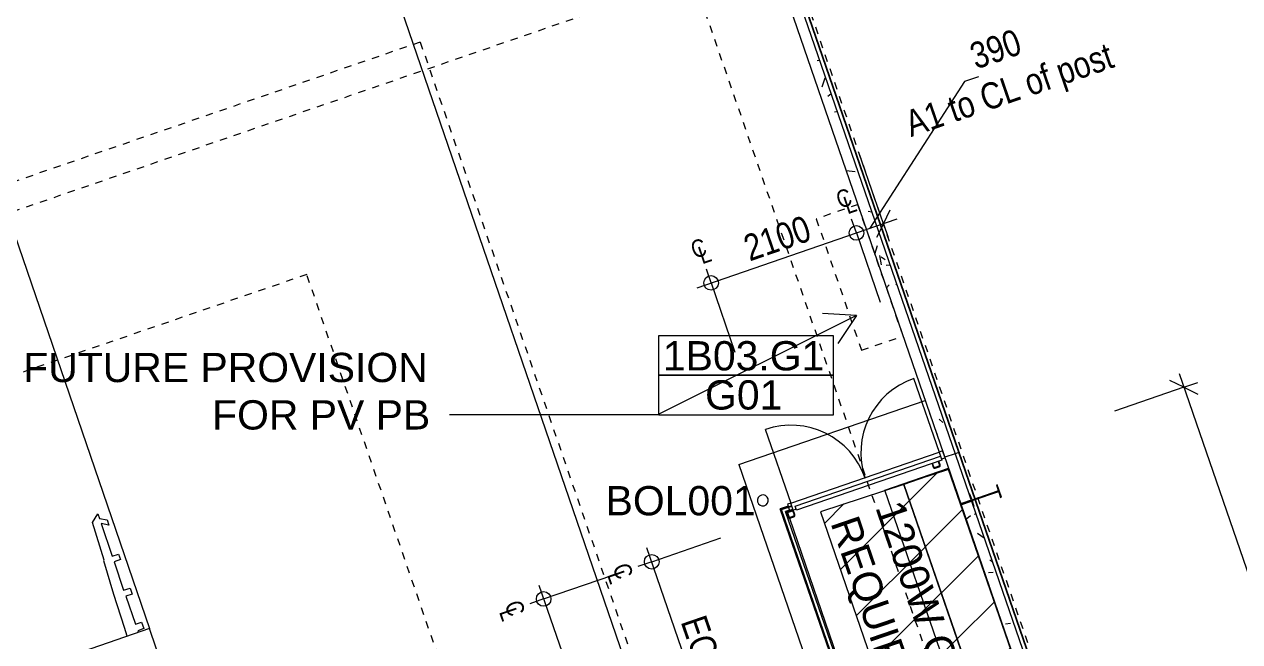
# Model space of a CAD drawing. Header units: metres. Extents: x -2477 to -2300, y 3875 to 4051.
# Drawn here: x -2462 to -2445.39, y 3967.28 to 3975.72 of the extents above; entities that cross this region are included whole.
import ezdxf

# ---------------------------------------------------------------- set-up
doc = ezdxf.new("R2010")
doc.units = ezdxf.units.M
for name, pattern in [('03 Dash Tight', [0.0045, 0.003, -0.0015]), ('Dash Medium', [0.0075, 0.0045, -0.003]), ('Dash Tight', [0.0012, 0.0006, -0.0006]), ('Grid Line', [0.021, 0.012, -0.003, 0.003, -0.003]), ('Overhead', [0.004, 0.0025, -0.0015])]:
    doc.linetypes.add(name, pattern=pattern)
for name, color, linetype, lineweight in [('A-ANNO-DIMS', 211, 'Continuous', 5), ('A-ANNO-DIMS-200', 211, 'Continuous', 5), ('A-ANNO-KEYN', 231, 'Continuous', 5), ('A-ANNO-NOTE-200', 131, 'Continuous', 5), ('A-DETL', 90, 'Continuous', 13), ('A-DETL-GENF', 92, 'Continuous', 5), ('A-DOOR', 31, 'Continuous', 5), ('A-DOOR-IDEN', 31, 'Continuous', 5), ('A-FLOR', 192, 'Continuous', 5), ('A-FLOR-OVHD', 1, 'Overhead', 5), ('A-GLAZ-CWMG', 51, 'Continuous', 5), ('A-WALL', 113, 'Continuous', 5), ('A-WALL-FNSH', 113, 'Continuous', 13), ('A-WALL-PATT', 111, 'Continuous', 13), ('C-PRKG', 70, 'Continuous', 5), ('C-TOPO-MAJR', 7, 'Continuous', 20), ('E-ELEC-EQPM', 71, 'Continuous', 5), ('G-ANNO-TEXT', 231, 'Continuous', 5), ('S-COLS', 52, 'Continuous', 5), ('S-GRID', 1, 'Continuous', 5)]:
    doc.layers.add(name, color=color, linetype=linetype, lineweight=lineweight)
doc.styles.add('Arial Narrow_1', font='ARIALN.TTF', dxfattribs={"height": 0.36})
doc.styles.add('Arial Narrow_2', font='ARIALN.TTF', dxfattribs={"height": 0.0012})
doc.styles.add('Arial_3', font='arial.ttf', dxfattribs={"height": 0.4})
doc.dimstyles.new('1_8-CON-Diagonal-_mm_', dxfattribs={"dimscale": 0.3048, "dimtxt": 0.368435, "dimasz": 0.984252, "dimexe": 0.656168, "dimexo": 0.0625, "dimgap": 0, "dimtad": 1, "dimdec": 0, "dimlfac": 1000, "dimzin": 0, "dimdsep": 46, "dimtxsty": 'Arial Narrow_1', "dimblk1": 'OBLIQUE', "dimblk2": 'OBLIQUE', "dimsah": 1, "dimcen": 0.09, "dimdle": 0.656168, "dimazin": 0, "dimtfac": 1, "dimtdec": 4, "dimtix": 1, "dimtmove": 0, "dimatfit": 3, "dimfxl": 3.28084, "dimfxlon": 1, "dimtvp": 1, "dimtolj": 1, "dimtzin": 0, "dimlwd": 13, "dimlwe": 13, "dimarcsym": 2})
doc.dimstyles.new('1_8-CON-Diagonal-_mm__1', dxfattribs={"dimscale": 0.3048, "dimtxt": 0.368435, "dimasz": 0.656168, "dimexe": 0.656168, "dimexo": 0.0625, "dimgap": 0, "dimtad": 1, "dimdec": 0, "dimlfac": 1000, "dimzin": 0, "dimdsep": 46, "dimtxsty": 'Arial Narrow_1', "dimblk1": 'DOTBLANK', "dimblk2": 'DOTBLANK', "dimsah": 1, "dimcen": 0.09, "dimdle": 0.656168, "dimazin": 0, "dimtfac": 1, "dimtdec": 4, "dimtix": 1, "dimtmove": 0, "dimatfit": 3, "dimfxl": 3.28084, "dimfxlon": 1, "dimtvp": 1, "dimtolj": 1, "dimtzin": 0, "dimlwd": 13, "dimlwe": 13, "dimarcsym": 2})
doc.dimstyles.new('1_8-CON-Diagonal-_mm__2', dxfattribs={"dimscale": 0.3048, "dimtxt": 0.368435, "dimasz": 0.656168, "dimexe": 0.656168, "dimexo": 0.0625, "dimgap": 0, "dimtad": 1, "dimdec": 0, "dimlfac": 1000, "dimzin": 0, "dimdsep": 46, "dimtxsty": 'Arial Narrow_1', "dimblk1": 'DOTBLANK', "dimblk2": 'OBLIQUE', "dimsah": 1, "dimcen": 0.09, "dimdle": 0.656168, "dimazin": 0, "dimtfac": 1, "dimtdec": 4, "dimtix": 1, "dimtmove": 1, "dimatfit": 3, "dimfxl": 3.28084, "dimfxlon": 1, "dimtvp": 1, "dimtolj": 1, "dimtzin": 0, "dimlwd": 13, "dimlwe": 13, "dimarcsym": 2})
pattern_1 = [(0, (0, 0), (0.8128, 0.2032), [0.06706, -0.54254, 0.06706, -0.54254, -3.251]), (0, (0, 0), (0.8128, 0.2032), [-1.219, 0.06706, -1.152, 0.06706, -0.54254, -1.422]), (0, (0, 0), (0.8128, 0.2032), [-3.048, 0.06706, -0.33934, 0.06706, -0.94894]), (120, (0.3048, 0.1016), (-0.582376362, 0.602305448), [0.06706, -0.54254, 0.06706, -0.54254, -3.251]), (120, (0.3048, 0.1016), (-0.582376362, 0.602305448), [-1.219, 0.06706, -1.152, 0.06706, -0.54254, -1.422]), (120, (0.3048, 0.1016), (-0.582376362, 0.602305448), [-3.048, 0.06706, -0.33934, 0.06706, -0.94894]), (240, (0.4064, 0.508), (-0.230423638, -0.805505448), [0.06706, -0.54254, 0.06706, -0.54254, -3.251]), (240, (0.4064, 0.508), (-0.230423638, -0.805505448), [-1.219, 0.06706, -1.152, 0.06706, -0.54254, -1.422]), (240, (0.4064, 0.508), (-0.230423638, -0.805505448), [-3.048, 0.06706, -0.33934, 0.06706, -0.94894])]
pattern_2 = [(50, (0, 0), (1.45712932, -0.12721804), [0.1524, -1.676]), (355, (0, 0), (-0.281945, 1.5283891), [0.12192, -1.341]), (100.451, (0.1215, -0.0106), (1.1754654, 1.40045604), [0.12952, -1.425]), (46.184, (0, 0.4064), (2.1690393, -0.336383), [0.2286, -2.515]), (96.636, (0.1807, 0.3784), (1.8989447, 1.9797078), [0.19428, -2.137]), (351.184, (0, 0.4064), (1.8987952, 1.9793723), [0.18288, -2.012]), (21, (0.2032, 0.3048), (1.2127575, -0.81769772), [0.1524, -1.676]), (326, (0.2032, 0.3048), (0.4943831, 1.4734489), [0.12192, -1.341]), (71.451, (0.3043, 0.2366), (1.70703975, 0.65498953), [0.12952, -1.425]), (37.5, (0, 0), (0.02470865, 0.67643463), [0.06706, -1.258, 0.06706, -1.294, -1.346]), (37.5, (0, 0), (0.02470865, 0.67643463), [-2.686, 0.06706, -1.279]), (7.5, (0, 0), (0.5345543, 0.80143977), [0.06706, -0.70917, 0.06706, -1.227, -0.51308]), (7.5, (0, 0), (0.5345543, 0.80143977), [-2.071, 0.06706, -0.44602]), (327.5, (-0.45314, 0), (1.08472329, -0.04582854), [0.06706, -0.44094, 0.06706, -1.518, -2.103]), (327.5, (-0.45314, 0), (1.08472329, -0.04582854), [-2.093, 0.06706, -2.036]), (317.5, (-0.6563, 0), (1.18503097, 0.20341692), [0.06706, -0.59334, 0.06706, -0.98552, -1.494]), (317.5, (-0.6563, 0), (1.18503097, 0.20341692), [-1.713, 0.06706, -1.426])]
pattern_3 = [(45, (0, 0), (-0.42426407, 0.42426407), [])]

# ---------------------------------------------------------------- blocks, each defined once
blk = doc.blocks.new('UB _Column_ - 410UB54-1478412-GA - Part A')
at = {"layer": 'S-COLS'}
for p, q in [((0.089, 0.202), (-0.089, 0.202)), ((-0.089, 0.202), (-0.089, 0.191)), ((-0.089, 0.191), (-0.015, 0.191)), ((-0.004, 0.179), (-0.004, -0.179)), ((0.004, -0.179), (0.004, 0.179)), ((0.015, 0.191), (0.089, 0.191)), ((0.089, 0.191), (0.089, 0.202)), ((-0.015, -0.191), (-0.089, -0.191)), ((-0.089, -0.191), (-0.089, -0.202)), ((-0.089, -0.202), (0.089, -0.202)), ((0.089, -0.191), (0.015, -0.191)), ((0.089, -0.202), (0.089, -0.191))]:
    blk.add_line(p, q, dxfattribs=at)
for centre, start, end in [((-0.015, 0.179), 0, 90), ((0.015, 0.179), 90, 180), ((-0.015, -0.179), 270, 0), ((0.015, -0.179), 180, 270)]:
    blk.add_arc(centre, 0.0114, start, end, dxfattribs=at)
blk = doc.blocks.new('Bollard_Typical - 150mm Diameter - BOL001 _fixed_-V15-GA - Part A')
at = {"layer": 'C-PRKG'}
for start, end in [(360, 180), (180, 0)]:
    blk.add_arc((0.0012, -0.075), 0.075, start, end, dxfattribs=at)
blk = doc.blocks.new('MSB2 - MSB-3071852-GA - Part A')
at = {"layer": 'E-ELEC-EQPM'}
for p, q in [((-2449.369, 3969.643), (-2449.982, 3969.431)), ((-2446.434, 3961.135), (-2449.369, 3969.643)), ((-2449.982, 3969.431), (-2447.047, 3960.923)), ((-2447.047, 3960.923), (-2446.434, 3961.135))]:
    blk.add_line(p, q, dxfattribs=at)
blk = doc.blocks.new('Rectangular Mullion - LVR002 - Swaged Louvre-3392767-GA - Part A')
at = {"layer": 'A-GLAZ-CWMG'}
for p, q in [((-2451.547, 3969.078), (-2451.599, 3969.06)), ((-2451.574, 3969.047), (-2451.504, 3969.071)), ((-2451.495, 3969.08), (-2451.493, 3969.075))]:
    blk.add_line(p, q, dxfattribs=at)
blk = doc.blocks.new('Rectangular Mullion - LVR002 - Swaged Louvre-V148-GA - Part A')
at = {"layer": 'A-GLAZ-CWMG'}
for p, q in [((-2451.565, 3969.131), (-2451.671, 3969.095)), ((-2451.515, 3969.138), (-2451.658, 3969.089)), ((-2451.653, 3969.086), (-2451.513, 3969.134)), ((-2451.513, 3969.134), (-2451.515, 3969.138)), ((-2451.658, 3969.089), (-2451.653, 3969.086))]:
    blk.add_line(p, q, dxfattribs=at)
blk = doc.blocks.new('aba - Structural Column - Steel - SHS - SHS100x100x9-3123692-GA - Part A')
at = {"layer": 'S-COLS', "lineweight": 15}
for p, q in [((-0.05, 0.0275), (-0.05, -0.0275)), ((-0.041, -0.0275), (-0.041, 0.0275)), ((0.0275, 0.05), (-0.0275, 0.05)), ((-0.0275, 0.041), (0.0275, 0.041)), ((0.041, 0.0275), (0.041, -0.0275)), ((0.05, -0.0275), (0.05, 0.0275)), ((0.0275, -0.041), (-0.0275, -0.041)), ((-0.0275, -0.05), (0.0275, -0.05))]:
    blk.add_line(p, q, dxfattribs=at)
for centre, radius, start, end in [((-0.0275, 0.0275), 0.0225, 90, 180), ((-0.0275, 0.0275), 0.0135, 90, 180), ((0.0275, 0.0275), 0.0225, 360, 90), ((0.0275, 0.0275), 0.0135, 0, 90), ((-0.0275, -0.0275), 0.0225, 180, 270), ((-0.0275, -0.0275), 0.0135, 180, 270), ((0.0275, -0.0275), 0.0135, 270, 0), ((0.0275, -0.0275), 0.0225, 270, 360)]:
    blk.add_arc(centre, radius, start, end, dxfattribs=at)
blk = doc.blocks.new('Rectangular Mullion - LVR002 - Swaged Louvre-3392766-GA - Part A')
at = {"layer": 'A-GLAZ-CWMG'}
for p, q in [((-2447.658, 3957.614), (-2451.599, 3969.06)), ((-2451.574, 3969.047), (-2451.55, 3968.979)), ((-2451.547, 3968.969), (-2450.796, 3966.79)), ((-2450.793, 3966.781), (-2450.769, 3966.71)), ((-2450.765, 3966.7), (-2450.015, 3964.521)), ((-2450.012, 3964.512), (-2449.987, 3964.44)), ((-2449.984, 3964.431), (-2449.234, 3962.252)), ((-2449.23, 3962.243), (-2449.206, 3962.171)), ((-2449.203, 3962.161), (-2448.452, 3959.983)), ((-2448.449, 3959.974), (-2448.424, 3959.901)), ((-2448.421, 3959.892), (-2447.671, 3957.714)), ((-2447.668, 3957.704), (-2447.643, 3957.632)), ((-2447.658, 3957.614), (-2447.698, 3957.601)), ((-2447.639, 3957.621), (-2447.658, 3957.614))]:
    blk.add_line(p, q, dxfattribs=at)
blk = doc.blocks.new('Rectangular Mullion - LVR002 - Swaged Louvre-V149-GA - Part A')
at = {"layer": 'A-GLAZ-CWMG'}
for p, q in [((-2447.711, 3957.596), (-2451.671, 3969.095)), ((-2451.653, 3969.086), (-2451.658, 3969.089)), ((-2451.658, 3969.089), (-2447.702, 3957.599)), ((-2447.698, 3957.601), (-2451.653, 3969.086)), ((-2447.702, 3957.599), (-2447.711, 3957.596)), ((-2447.702, 3957.599), (-2447.698, 3957.601))]:
    blk.add_line(p, q, dxfattribs=at)
blk = doc.blocks.new('aba - Structural Column - Steel - SHS - SHS100x100x9-V152-GA - Part A')
at = {"layer": 'S-COLS', "lineweight": 15}
for p, q in [((-0.05, 0.024), (-0.05, -0.028)), ((-0.041, -0.028), (-0.041, 0.024)), ((0.041, 0.024), (0.041, -0.028)), ((0.05, -0.028), (0.05, 0.024)), ((0.027, -0.041), (-0.028, -0.041)), ((-0.028, -0.05), (0.027, -0.05))]:
    blk.add_line(p, q, dxfattribs=at)
for centre, radius, start, end in [((-0.028, -0.028), 0.0225, 180, 270), ((-0.028, -0.028), 0.0135, 180, 270), ((0.027, -0.028), 0.0225, 270, 360), ((0.027, -0.028), 0.0135, 270, 0)]:
    blk.add_arc(centre, radius, start, end, dxfattribs=at)
blk = doc.blocks.new('Curtain_Wall_Louvre_DoubleDoor - Louvre Double Door-3474615-GA - Part A')
at = {"layer": 'A-DOOR'}
for p, q in [((-1.072, 0.065), (-1.072, 0.067)), ((-1.072, 0.067), (1.028, 0.067)), ((-1.072, 0.008), (-1.072, 0.065)), ((-1.072, 0.065), (1.028, 0.065)), ((1.028, 0.008), (-1.072, 0.008)), ((1.028, 0.067), (1.028, 0.065)), ((1.028, 0.065), (1.028, 0.008)), ((-1.072, -0.042), (-1.072, -1.114)), ((1.072, -0.042), (1.072, -1.114))]:
    blk.add_line(p, q, dxfattribs=at)
for centre, start, end in [((-1.072, -0.042), 270, 0), ((1.072, -0.042), 180, 270)]:
    blk.add_arc(centre, 1.072, start, end, dxfattribs=at)
blk = doc.blocks.new('Rectangular Mullion - 50x100mm-3470730-GA - Part A')
at = {"layer": 'A-GLAZ-CWMG'}
for p, q in [((-2451.527, 3969.174), (-2449.5, 3969.872)), ((-2451.494, 3969.08), (-2451.453, 3969.094))]:
    blk.add_line(p, q, dxfattribs=at)
blk = doc.blocks.new('Rectangular Mullion - 50x100mm-V182-GA - Part A')
at = {"layer": 'A-GLAZ-CWMG'}
for p, q in [((-0.05, 0.05), (0, 0.05)), ((-0.05, -0.05), (-0.05, 0.05)), ((0, 0.05), (0, -0.04)), ((-0.046, -0.05), (-0.05, -0.05)), ((0, -0.05), (-0.031, -0.05))]:
    blk.add_line(p, q, dxfattribs=at)
blk = doc.blocks.new('Rectangular Mullion - 50x100mm-V183-GA - Part A')
at = {"layer": 'A-GLAZ-CWMG'}
for p, q in [((0, 0.05), (-0.05, 0.05)), ((-0.05, 0.05), (-0.05, -0.008)), ((0, -0.05), (0, 0.05)), ((-0.05, -0.05), (0, -0.05))]:
    blk.add_line(p, q, dxfattribs=at)
blk = doc.blocks.new('DIMBLOCK2-GA - Part A')
at = {"layer": 'A-ANNO-DIMS-200', "lineweight": 13}
for p, q in [((-2446.222, 3970.947), (-2443.158, 3962.039)), ((-2446.157, 3970.758), (-2447.103, 3970.433)), ((-2446.157, 3970.758), (-2446.348, 3970.851)), ((-2446.157, 3970.758), (-2445.968, 3970.823)), ((-2446.157, 3970.758), (-2445.966, 3970.665)), ((-2443.223, 3962.228), (-2443.414, 3962.321)), ((-2443.223, 3962.228), (-2443.034, 3962.293)), ((-2443.223, 3962.228), (-2444.169, 3961.903)), ((-2443.223, 3962.228), (-2443.032, 3962.135))]:
    blk.add_line(p, q, dxfattribs=at)
at = {"layer": 'A-ANNO-DIMS-200', "color": 0, "lineweight": 13, "insert": (-2444.398, 3967.076), "char_height": 0.36, "width": 1.09478, "attachment_point": 1, "rotation": 288.9831, "line_spacing_factor": 0.974696, "style": 'Arial Narrow_1'}
blk.add_mtext('9020', dxfattribs=at)
blk = doc.blocks.new('_Oblique')
at = {"color": 0, "linetype": 'ByBlock', "lineweight": -2}
blk.add_line((-0.5, -0.5), (0.5, 0.5), dxfattribs=at)
blk = doc.blocks.new('Linear Dimension Style - Type 1-135856-GA - Part A')
at = {"layer": 'A-ANNO-NOTE-200', "color": 0, "char_height": 0.0012, "attachment_point": 1, "style": 'Arial Narrow_2'}
for s, insert, width in [('C', (-0.000532, 0.000772), 0.0012827), ('L', (-0.000164, 0.000246), 0.00096202)]:
    blk.add_mtext(s, dxfattribs=dict(at, insert=insert, width=width))
blk = doc.blocks.new('DIMBLOCK3-GA - Part A')
at = {"layer": 'A-ANNO-DIMS-200', "lineweight": 13}
for p, q in [((-2450.63, 3972.868), (-2450.696, 3973.057)), ((-2452.805, 3972.12), (-2450.63, 3972.868)), ((-2450.63, 3972.868), (-2450.305, 3971.923)), ((-2452.616, 3972.185), (-2452.681, 3972.374)), ((-2452.616, 3972.185), (-2452.29, 3971.239))]:
    blk.add_line(p, q, dxfattribs=at)
for centre in [(-2450.63, 3972.868), (-2452.616, 3972.185)]:
    blk.add_circle(centre, 0.1, dxfattribs=at)
at = {"layer": 'A-ANNO-DIMS-200', "color": 0, "lineweight": 13, "insert": (-2452.206, 3972.818), "char_height": 0.36, "width": 1.09478, "attachment_point": 1, "rotation": 19, "line_spacing_factor": 0.974696, "style": 'Arial Narrow_1'}
blk.add_mtext('2100', dxfattribs=at)
blk = doc.blocks.new('_DotBlank')
at = {"color": 0, "linetype": 'ByBlock', "lineweight": -2}
blk.add_line((-0.5, 0), (-1, 0), dxfattribs=at)
blk.add_circle((0, 0), 0.5, dxfattribs=at)
blk = doc.blocks.new('DIMBLOCK4-GA - Part A')
at = {"layer": 'A-ANNO-DIMS-200', "lineweight": 13}
for p, q in [((-2449.152, 3974.938), (-2450.446, 3972.932)), ((-2448.963, 3975.003), (-2449.152, 3974.938)), ((-2450.262, 3972.995), (-2450.588, 3973.941)), ((-2450.262, 3972.995), (-2450.169, 3973.186)), ((-2450.63, 3972.868), (-2450.696, 3973.057)), ((-2450.63, 3972.868), (-2450.073, 3973.06)), ((-2450.262, 3972.995), (-2450.355, 3972.805)), ((-2450.262, 3972.995), (-2450.197, 3972.806)), ((-2450.63, 3972.868), (-2450.305, 3971.923))]:
    blk.add_line(p, q, dxfattribs=at)
blk.add_circle((-2450.63, 3972.868), 0.1, dxfattribs=at)
at = {"layer": 'A-ANNO-DIMS-200', "color": 0, "lineweight": 13, "char_height": 0.36, "attachment_point": 1, "rotation": 19, "line_spacing_factor": 0.974696, "style": 'Arial Narrow_1'}
for s, insert, width in [('390', (-2449.114, 3975.443), 0.82108), ('A1 to CL of post', (-2450.002, 3974.518), 3.55803)]:
    blk.add_mtext(s, dxfattribs=dict(at, insert=insert, width=width))
blk = doc.blocks.new('DIMBLOCK5-GA - Part A')
at = {"layer": 'A-ANNO-DIMS-200', "lineweight": 13}
for p, q in [((-2454.904, 3967.864), (-2453.959, 3968.189)), ((-2454.969, 3968.053), (-2450.932, 3956.328)), ((-2454.904, 3967.864), (-2455.093, 3967.799)), ((-2450.997, 3956.518), (-2450.052, 3956.843)), ((-2450.997, 3956.518), (-2451.186, 3956.452))]:
    blk.add_line(p, q, dxfattribs=at)
for centre in [(-2454.904, 3967.864), (-2450.997, 3956.518)]:
    blk.add_circle(centre, 0.1, dxfattribs=at)
at = {"layer": 'A-ANNO-DIMS-200', "color": 0, "lineweight": 13, "insert": (-2452.696, 3962.881), "char_height": 0.36, "width": 1.36847, "attachment_point": 1, "rotation": 289, "line_spacing_factor": 0.974696, "style": 'Arial Narrow_1'}
blk.add_mtext('12000', dxfattribs=at)
blk = doc.blocks.new('DIMBLOCK10-GA - Part A')
at = {"layer": 'A-ANNO-DIMS-200', "lineweight": 13}
for p, q in [((-2453.428, 3968.372), (-2452.483, 3968.698)), ((-2452.647, 3966.103), (-2453.493, 3968.561)), ((-2453.428, 3968.372), (-2453.617, 3968.307)), ((-2452.647, 3966.103), (-2451.701, 3966.428)), ((-2452.647, 3966.103), (-2452.836, 3966.038))]:
    blk.add_line(p, q, dxfattribs=at)
for centre in [(-2453.428, 3968.372), (-2452.647, 3966.103)]:
    blk.add_circle(centre, 0.1, dxfattribs=at)
at = {"layer": 'A-ANNO-DIMS-200', "color": 0, "lineweight": 13, "insert": (-2452.695, 3967.671), "char_height": 0.36, "width": 0.71582, "attachment_point": 1, "rotation": 289, "line_spacing_factor": 0.974696, "style": 'Arial Narrow_1'}
blk.add_mtext('EQ', dxfattribs=at)
blk = doc.blocks.new('AA_DOOR_MARK _ TYPE MARK_HA2 - Mark _ Type Mark-1751130-GA - Part A')
at = {"layer": 'A-DOOR-IDEN'}
for p, q in [((0.00597, 0.0027), (-0.006, 0.0027)), ((-0.006, 0.0027), (-0.006, 0)), ((0.00597, 0), (0.00597, 0.0027)), ((0.00597, 0), (-0.006, 0)), ((0.00597, -0.0027), (0.00597, 0)), ((-0.006, 0), (0.00597, 0)), ((-0.006, 0), (-0.006, -0.0027)), ((-0.006, -0.0027), (0.00597, -0.0027))]:
    blk.add_line(p, q, dxfattribs=at)

msp = doc.modelspace()

# ---------------------------------------------------------------- hatches: boundary and pattern name
at = {"layer": 'A-DETL-GENF'}
h = msp.add_hatch(dxfattribs=at)
h.set_pattern_fill('FP_52', color=253, style=0, pattern_type=2)
h.set_pattern_definition(pattern_3)
h.paths.add_polyline_path([(-2447.0449, 3960.9131), (-2446.4306, 3961.1254), (-2449.371, 3969.6344), (-2449.989, 3969.4328), (-2447.3614, 3961.8288)])
h = msp.add_hatch(dxfattribs=at)
h.set_pattern_fill('FP_52', color=253, style=0, pattern_type=2)
h.set_pattern_definition(pattern_3)
h.paths.add_polyline_path([(-2448.1746, 3960.5231), (-2447.0405, 3960.915), (-2449.9827, 3969.4294), (-2451.1237, 3969.0572), (-2448.3606, 3961.0613)])
at = {"layer": 'A-WALL-PATT', "lineweight": 5}
h = msp.add_hatch(dxfattribs=at)
h.set_pattern_fill('FP_2', color=256, style=0, pattern_type=2)
h.set_pattern_definition(pattern_2)
h.paths.add_polyline_path([(-2449.2017, 3969.1608), (-2449.0599, 3969.2096), (-2451.662, 3976.7664), (-2451.7944, 3976.7208), (-2451.8006, 3976.7081), (-2449.3676, 3969.6426)])
h.paths.add_polyline_path([(-2451.7992, 3976.735), (-2451.6669, 3976.7806), (-2454.9177, 3986.2216), (-2455.0501, 3986.176), (-2455.0563, 3986.1633), (-2451.812, 3976.7412)])
h.paths.add_polyline_path([(-2455.055, 3986.1902), (-2454.9226, 3986.2358), (-2458.0888, 3995.4309), (-2458.2212, 3995.3853), (-2458.2274, 3995.3726), (-2455.0677, 3986.1964)])
h.paths.add_polyline_path([(-2458.2261, 3995.3995), (-2458.0937, 3995.4451), (-2458.1272, 3995.5422), (-2458.269, 3995.4934), (-2458.2388, 3995.4057), (-2458.2332, 3995.403)])
h = msp.add_hatch(dxfattribs=at)
h.set_pattern_fill('FP_1', color=256, style=0, pattern_type=2)
h.set_pattern_definition(pattern_1)
h.paths.add_polyline_path([(-2449.0126, 3969.2259), (-2449.0041, 3969.2288), (-2458.0522, 3995.5057), (-2458.0607, 3995.5027), (-2449.1561, 3969.6426)])
h = msp.add_hatch(dxfattribs=at)
h.set_pattern_fill('FP_2', color=256, style=0, pattern_type=2)
h.set_pattern_definition(pattern_2)
h.paths.add_polyline_path([(-2445.3437, 3957.9564), (-2445.2019, 3958.0053), (-2449.2803, 3969.8497), (-2449.4222, 3969.8009), (-2447.8031, 3965.1043), (-2446.4337, 3961.1345), (-2446.4376, 3961.1332), (-2445.36, 3958.0037)])
h = msp.add_hatch(dxfattribs=at)
h.set_pattern_fill('FP_1', color=256, style=0, pattern_type=2)
h.set_pattern_definition(pattern_1)
h.paths.add_polyline_path([(-2445.1738, 3958.0773), (-2445.1653, 3958.0802), (-2449.2245, 3969.8689), (-2449.2331, 3969.866), (-2445.1967, 3958.1438)])

# ---------------------------------------------------------------- linework, layer by layer
at = {"layer": 'A-DETL', "linetype": 'Dash Tight', "lineweight": 5}
for q in [(-2468.4147, 3971.41), (-2447.508, 3949.0761)]:
    msp.add_line((-2456.5901, 3975.4777), q, dxfattribs=at)
at = {"layer": 'A-DETL', "linetype": '03 Dash Tight', "lineweight": 5}
for p, q in [((-2450.6065, 3973.258), (-2451.1793, 3973.0611)), ((-2449.9934, 3971.46), (-2450.611, 3973.2568)), ((-2451.1793, 3973.0611), (-2450.5617, 3971.2643)), ((-2450.5617, 3971.2643), (-2449.988, 3971.4618))]:
    msp.add_line(p, q, dxfattribs=at)
at = {"layer": 'A-DETL', "linetype": 'Dash Medium', "lineweight": 18}
for p, q in [((-2458.1409, 3972.3004), (-2471.0824, 3967.8485)), ((-2450.6852, 3950.6269), (-2458.1409, 3972.3004))]:
    msp.add_line(p, q, dxfattribs=at)
at = {"layer": 'A-DETL', "lineweight": 5}
for p, q in [((-2449.371, 3969.6344), (-2449.989, 3969.4328)), ((-2446.4306, 3961.1254), (-2449.371, 3969.6344)), ((-2449.9827, 3969.4294), (-2451.1237, 3969.0572)), ((-2449.989, 3969.4328), (-2447.0449, 3960.9131)), ((-2447.0405, 3960.915), (-2449.9827, 3969.4294)), ((-2451.1237, 3969.0572), (-2448.1746, 3960.5231))]:
    msp.add_line(p, q, dxfattribs=at)
at = {"layer": 'A-FLOR'}
for p, q in [((-2467.3261, 3987.999), (-2460.2889, 3967.4583)), ((-2460.1269, 3985.4981), (-2451.8698, 3961.3966)), ((-2452.2378, 3969.7018), (-2449.6901, 3970.5791)), ((-2452.2378, 3969.7018), (-2447.8426, 3956.9373)), ((-2450.2409, 3969.353), (-2449.371, 3969.6522)), ((-2447.3043, 3960.8244), (-2450.2409, 3969.353)), ((-2460.2889, 3967.4583), (-2468.8035, 3964.5293)), ((-2459.3166, 3964.6203), (-2460.2889, 3967.4583))]:
    msp.add_line(p, q, dxfattribs=at)
at = {"layer": 'A-FLOR-OVHD'}
msp.add_line((-2446.337, 3957.456), (-2459.3915, 3995.2999), dxfattribs=at)
at = {"layer": 'A-WALL'}
for p, q in [((-2458.0636, 3995.5112), (-2445.1709, 3958.0688)), ((-2449.3866, 3969.6364), (-2449.3898, 3969.6457))]:
    msp.add_line(p, q, dxfattribs=at)
at = {"layer": 'A-WALL', "color": 250, "lineweight": 13}
for p, q in [((-2451.662, 3976.7664), (-2445.2019, 3958.0053)), ((-2451.8006, 3976.7081), (-2448.816, 3968.0406)), ((-2449.2803, 3969.8497), (-2449.4222, 3969.8009)), ((-2449.1946, 3969.1709), (-2449.2074, 3969.1771)), ((-2449.2017, 3969.1608), (-2449.0599, 3969.2096)), ((-2449.196, 3969.144), (-2449.1898, 3969.1567)), ((-2449.0623, 3969.2165), (-2449.1946, 3969.1709)), ((-2449.1898, 3969.1567), (-2449.0574, 3969.2023))]:
    msp.add_line(p, q, dxfattribs=at)
at = {"layer": 'A-WALL', "color": 7}
for p, q in [((-2449.2331, 3969.866), (-2449.2803, 3969.8497)), ((-2449.0599, 3969.2096), (-2449.0126, 3969.2259))]:
    msp.add_line(p, q, dxfattribs=at)
at = {"layer": 'A-WALL-FNSH', "color": 7, "lineweight": 5}
for p, q in [((-2445.1653, 3958.0802), (-2458.0522, 3995.5057)), ((-2449.2245, 3969.8689), (-2449.2331, 3969.866)), ((-2449.0126, 3969.2259), (-2449.0041, 3969.2288))]:
    msp.add_line(p, q, dxfattribs=at)
at = {"layer": 'C-TOPO-MAJR', "color": 8, "lineweight": 15}
for p, q in [((-2461.0707, 3968.9112), (-2460.9959, 3969.0282)), ((-2460.9959, 3969.0282), (-2460.9731, 3968.9623)), ((-2460.9731, 3968.9623), (-2460.8679, 3968.9436)), ((-2460.8679, 3968.9436), (-2460.8444, 3968.8749)), ((-2460.9089, 3968.3958), (-2461.0707, 3968.9112)), ((-2460.9495, 3968.8943), (-2460.7975, 3968.4482)), ((-2460.8444, 3968.8749), (-2460.9495, 3968.8943)), ((-2460.7975, 3968.4482), (-2460.711, 3968.4777)), ((-2460.711, 3968.4777), (-2460.6849, 3968.4016)), ((-2460.9143, 3968.383), (-2460.9089, 3968.3958)), ((-2460.7777, 3967.9264), (-2460.9143, 3968.383)), ((-2460.6849, 3968.4016), (-2460.7712, 3968.3723)), ((-2460.7712, 3968.3723), (-2460.6439, 3967.9838)), ((-2460.6439, 3967.9838), (-2460.5542, 3968.0126)), ((-2460.5257, 3967.9292), (-2460.615, 3967.9006)), ((-2460.5542, 3968.0126), (-2460.5257, 3967.9292)), ((-2460.631, 3967.473), (-2460.7777, 3967.9264)), ((-2460.615, 3967.9006), (-2460.4809, 3967.5203)), ((-2460.5941, 3967.3533), (-2460.631, 3967.473)), ((-2460.4809, 3967.5203), (-2460.3977, 3967.5484)), ((-2460.3666, 3967.4577), (-2460.4495, 3967.4297)), ((-2460.3977, 3967.5484), (-2460.3666, 3967.4577)), ((-2460.4495, 3967.4297), (-2460.4415, 3967.4058))]:
    msp.add_line(p, q, dxfattribs=at)
at = {"layer": 'G-ANNO-TEXT', "color": 7}
for p, q in [((-2450.6318, 3971.7411), (-2451.0929, 3971.7685)), ((-2450.6318, 3971.7411), (-2453.3479, 3970.3808)), ((-2450.6318, 3971.7411), (-2450.8861, 3971.3555)), ((-2453.3479, 3970.3808), (-2456.192, 3970.3808))]:
    msp.add_line(p, q, dxfattribs=at)
at = {"layer": 'S-GRID', "linetype": 'Grid Line'}
for p, q in [((-2473.6962, 3969.1875), (-2337.6669, 4016.0272)), ((-2442.4287, 3950.2459), (-2464.0009, 4012.8946))]:
    msp.add_line(p, q, dxfattribs=at)

# ---------------------------------------------------------------- block references
at = {"layer": 'A-ANNO-NOTE-200', "xscale": 199.9999999999999, "yscale": 199.9999999999999, "zscale": 199.9999999999999}
for p, rotation in [((-2450.7835, 3973.3128), 19.00002560698679), ((-2450.7835, 3973.3128), 19.00002560698679), ((-2452.7691, 3972.6292), 19.00002560698679), ((-2453.8491, 3968.2271), 289.0000256069868), ((-2455.3251, 3967.7189), 289.0000256069755)]:
    msp.add_blockref('Linear Dimension Style - Type 1-135856-GA - Part A', p, dxfattribs=dict(at, rotation=rotation))
at = {"layer": 'A-DOOR', "rotation": 199.0004071201863}
msp.add_blockref('Curtain_Wall_Louvre_DoubleDoor - Louvre Double Door-3474615-GA - Part A', (-2450.4971, 3969.4762), dxfattribs=at)
at = {"layer": 'A-DOOR-IDEN', "xscale": 199.9999999999999, "yscale": 199.9999999999999, "zscale": 199.9999999999999}
msp.add_blockref('AA_DOOR_MARK _ TYPE MARK_HA2 - Mark _ Type Mark-1751130-GA - Part A', (-2452.1372, 3970.9222), dxfattribs=at)
at = {"layer": 'A-GLAZ-CWMG'}
for name in ['Rectangular Mullion - 50x100mm-3470730-GA - Part A', 'Rectangular Mullion - LVR002 - Swaged Louvre-V148-GA - Part A', 'Rectangular Mullion - LVR002 - Swaged Louvre-V149-GA - Part A', 'Rectangular Mullion - LVR002 - Swaged Louvre-3392767-GA - Part A', 'Rectangular Mullion - LVR002 - Swaged Louvre-3392766-GA - Part A']:
    msp.add_blockref(name, (0, 0), dxfattribs=at)
at = {"layer": 'A-GLAZ-CWMG', "rotation": 19.00040712018626}
msp.add_blockref('Rectangular Mullion - 50x100mm-V183-GA - Part A', (-2449.4361, 3969.8415), dxfattribs=at)
at = {"layer": 'A-GLAZ-CWMG', "extrusion": (0, 0, -1), "rotation": 340.9995928798138}
msp.add_blockref('Rectangular Mullion - 50x100mm-V182-GA - Part A', (2451.558, 3969.1108), dxfattribs=at)
at = {"layer": 'C-PRKG', "rotation": 14.44475166208499}
msp.add_blockref('Bollard_Typical - 150mm Diameter - BOL001 _fixed_-V15-GA - Part A', (-2451.9298, 3969.2842), dxfattribs=at)
at = {"layer": 'E-ELEC-EQPM'}
msp.add_blockref('MSB2 - MSB-3071852-GA - Part A', (0, 0), dxfattribs=at)
at = {"layer": 'S-COLS', "lineweight": 15, "rotation": 19.00002560698726}
for name, p in [('aba - Structural Column - Steel - SHS - SHS100x100x9-V152-GA - Part A', (-2449.5424, 3969.7083)), ('aba - Structural Column - Steel - SHS - SHS100x100x9-3123692-GA - Part A', (-2451.5285, 3969.0261))]:
    msp.add_blockref(name, p, dxfattribs=at)
at = {"layer": 'S-COLS', "rotation": 109.0004071199394}
msp.add_blockref('UB _Column_ - 410UB54-1478412-GA - Part A', (-2448.8694, 3969.2752), dxfattribs=at)

# ---------------------------------------------------------------- texts
at = {"layer": 'A-ANNO-KEYN', "insert": (-2454.0575, 3969.4074), "char_height": 0.4, "width": 2.533332, "attachment_point": 1, "style": 'Arial_3'}
msp.add_mtext('BOL001', dxfattribs=at)
at = {"layer": 'A-DOOR-IDEN', "char_height": 0.4, "attachment_point": 1, "style": 'Arial_3'}
for s, insert, width in [('1B03.G1', (-2453.275, 3971.3889), 2.725737), ('G01', (-2452.6987, 3970.8537), 1.298734)]:
    msp.add_mtext(s, dxfattribs=dict(at, insert=insert, width=width))
at = {"layer": 'G-ANNO-TEXT', "color": 7, "char_height": 0.4, "attachment_point": 1, "style": 'Arial_3'}
for s, insert, width in [('FUTURE PROVISION ', (-2462.0141, 3971.229), 6.814344), ('FOR PV PB', (-2459.4345, 3970.5808), 3.687762)]:
    msp.add_mtext(s, dxfattribs=dict(at, insert=insert, width=width))
at = {"layer": 'G-ANNO-TEXT', "color": 7, "char_height": 0.4, "attachment_point": 1, "rotation": 288.96167, "style": 'Arial_3'}
for s, insert, width in [('1200W CLEARANCE ZONE ', (-2449.9975, 3969.2473), 8.930799), ('REQUIRED IN FRONT OF MSB', (-2450.6105, 3969.0367), 9.892824)]:
    msp.add_mtext(s, dxfattribs=dict(at, insert=insert, width=width))

# ---------------------------------------------------------------- dimensions: what is measured, and where the dimension line sits
at = {"layer": 'A-ANNO-DIMS', "lineweight": 13}
dim = msp.add_linear_dim(base=(-2450.2621, 3972.9952), p1=(-2450.3049, 3971.9229), p2=(-2450.5877, 3973.9407), angle=19.00003, text='<>\\XA1 to CL of post', dimstyle='1_8-CON-Diagonal-_mm__2', override={"dimpost": '<>', "dimfxl": 2.037593}, dxfattribs=at)
dim.commit()
dim.dimension.update_dxf_attribs({"geometry": 'DIMBLOCK4-GA - Part A', "text_midpoint": (-2448.9579, 3974.9888), "dimtype": 160, "text_rotation": 19.00003})
for base, p1, p2, angle, dimstyle, override, picture, middle in [((-2450.6305, 3972.8684), (-2452.2905, 3971.2392), (-2450.3049, 3971.9229), 19.00003, '1_8-CON-Diagonal-_mm__1', {"dimpost": '<>', "dimfxl": 2.1}, 'DIMBLOCK3-GA - Part A', (-2451.6831, 3972.7003)), ((-2443.223, 3962.2284), (-2447.1027, 3970.4325), (-2444.1686, 3961.9031), 288.98314, '1_8-CON-Diagonal-_mm_', {"dimpost": '<>', "dimfxl": 9.02}, 'DIMBLOCK2-GA - Part A', (-2444.5162, 3966.5529)), ((-2450.9973, 3956.5176), (-2453.9586, 3968.1894), (-2450.0518, 3956.8431), 289.00003, '1_8-CON-Diagonal-_mm__1', {"dimpost": '<>', "dimfxl": 12}, 'DIMBLOCK5-GA - Part A', (-2452.7769, 3962.2505))]:
    dim = msp.add_linear_dim(base=base, p1=p1, p2=p2, angle=angle, dimstyle=dimstyle, override=override, dxfattribs=at)
    dim.commit()
    dim.dimension.update_dxf_attribs({"geometry": picture, "text_midpoint": middle})
dim = msp.add_linear_dim(base=(-2453.4281, 3968.372), p1=(-2451.7012, 3966.4284), p2=(-2452.4826, 3968.6976), angle=289.00003, text='EQ', dimstyle='1_8-CON-Diagonal-_mm__1', override={"dimpost": '<>', "dimfxl": 2.4}, dxfattribs=at)
dim.commit()
dim.dimension.update_dxf_attribs({"geometry": 'DIMBLOCK10-GA - Part A', "text_midpoint": (-2452.851, 3967.3016)})

doc.saveas('drawing.dxf')
